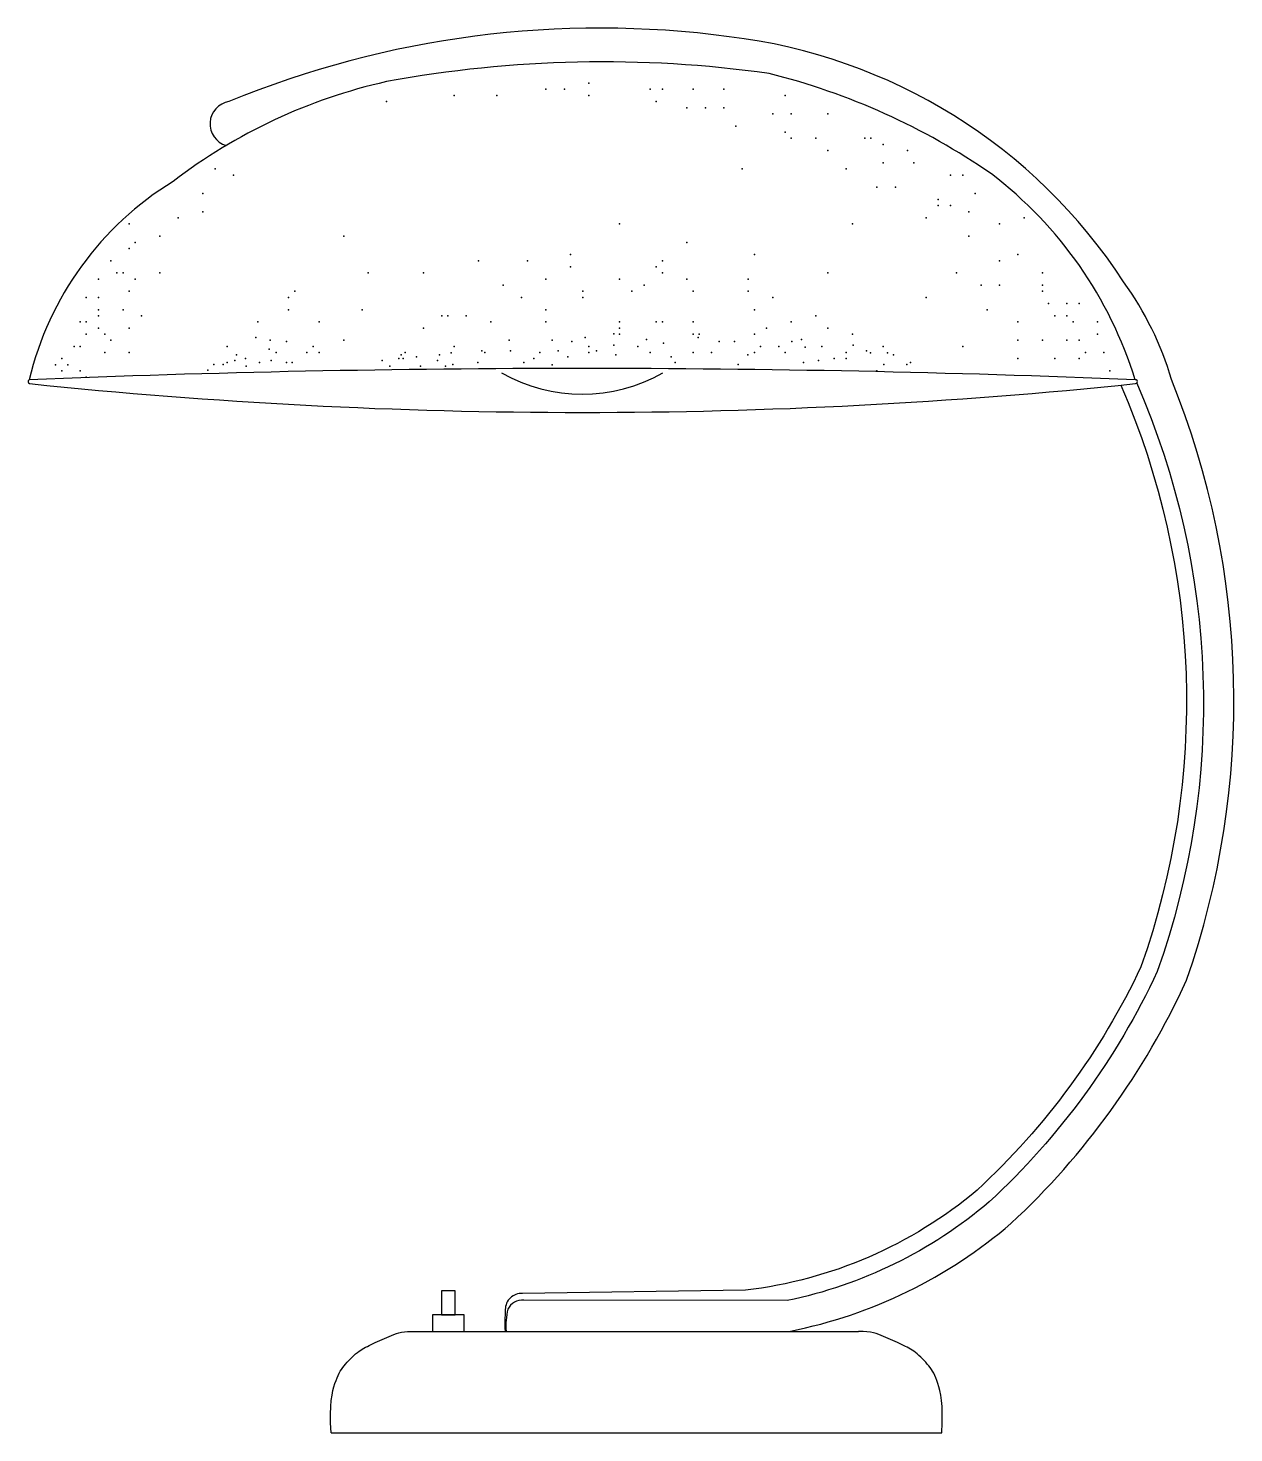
# Model space of a CAD drawing. Extents: x 1115 to 1635, y 386 to 992.
import ezdxf

# ---------------------------------------------------------------- set-up
doc = ezdxf.new("R2010")
doc.units = 0
doc.header["$MEASUREMENT"] = 0
doc.layers.add('7', color=7, linetype='CONTINUOUS')
doc.layers.add('BH', color=3, linetype='CONTINUOUS')

msp = doc.modelspace()

# ---------------------------------------------------------------- linework, layer by layer
at = {"layer": '7'}
for p, q in [((1280.2, 429.83), (1473.39, 429.83)), ((1245.89, 386.07), (1509.23, 386.07))]:
    msp.add_line(p, q, dxfattribs=at)
for points in [[(1443.96, 429.96, 0.128336), (1539.08, 476.41, 0.098535), (1614.8, 581.31, 0.181663), (1608.32, 840.35, 0.08441), (1587.67, 882.51, 0.221861), (1417.6, 988.28, 0.131725), (1201.85, 960.27)], [(1592.62, 840.3, 0.156427), (1530.61, 929.1, 0.090479), (1434.78, 972.37, 0.080996), (1269.78, 968.88, 0.109113), (1177.79, 925.84, 0.198894), (1115.69, 840.3)], [(1115.69, 840.3, 0.657967), (1115.92, 838.66, 0.052124), (1592.76, 838.66, 1.136174), (1592.62, 840.3)], [(1586.44, 837.99, -0.189488), (1595.14, 587.16, -0.096066), (1524.52, 490.84, -0.146476), (1424.66, 447.61), (1328.45, 446.18, 0.441806), (1321.03, 439.23, 0.025558), (1320.91, 429.96)], [(1593.31, 838.83, -0.190211), (1602.16, 585.07, -0.096996), (1529.72, 485.69, -0.125093), (1442.61, 443.13), (1329.05, 443.26, 0.340685), (1322.16, 439.41, 0.079302), (1321.36, 429.96)]]:
    msp.add_lwpolyline(points, format="xyb", dxfattribs=at)
for points in [[(1293.54, 436.97), (1299.39, 436.97), (1299.39, 447.37), (1293.54, 447.37)], [(1289.63, 429.83), (1303.29, 429.83), (1303.29, 436.97), (1289.63, 436.97)]]:
    msp.add_lwpolyline(points, close=True, dxfattribs=at)
for points in [[(1245.89, 386.07), (1245.68, 390.46), (1245.65, 394.21), (1245.76, 397.41), (1245.99, 400.12), (1246.31, 402.41), (1246.7, 404.35), (1247.13, 405.99), (1247.58, 407.42), (1248.03, 408.69), (1248.47, 409.82), (1248.91, 410.84), (1249.37, 411.78), (1249.85, 412.64), (1250.36, 413.45), (1250.9, 414.23), (1251.48, 415), (1252.12, 415.77), (1252.79, 416.55), (1253.5, 417.32), (1254.23, 418.07), (1254.98, 418.79), (1255.73, 419.49), (1256.49, 420.14), (1257.23, 420.73), (1257.95, 421.27), (1258.66, 421.76), (1259.37, 422.21), (1260.08, 422.63), (1260.81, 423.03), (1261.57, 423.41), (1262.36, 423.8), (1263.19, 424.2), (1264.06, 424.61), (1264.98, 425.04), (1265.94, 425.49), (1266.92, 425.94), (1267.93, 426.39), (1268.94, 426.84), (1269.97, 427.28), (1270.99, 427.72), (1272, 428.13), (1273.02, 428.52), (1274.06, 428.88), (1275.14, 429.2), (1276.28, 429.46), (1277.49, 429.66), (1278.79, 429.78), (1280.2, 429.83)], [(1509.23, 386.07), (1509.44, 390.46), (1509.47, 394.21), (1509.36, 397.41), (1509.13, 400.12), (1508.81, 402.41), (1508.42, 404.35), (1507.98, 405.99), (1507.54, 407.42), (1507.09, 408.69), (1506.65, 409.82), (1506.21, 410.84), (1505.75, 411.78), (1505.27, 412.64), (1504.76, 413.45), (1504.22, 414.23), (1503.64, 415), (1503, 415.77), (1502.33, 416.55), (1501.62, 417.32), (1500.89, 418.07), (1500.14, 418.79), (1499.38, 419.49), (1498.63, 420.14), (1497.89, 420.73), (1497.17, 421.27), (1496.46, 421.76), (1495.75, 422.21), (1495.04, 422.63), (1494.31, 423.03), (1493.55, 423.41), (1492.76, 423.8), (1491.93, 424.2), (1491.06, 424.61), (1490.14, 425.04), (1489.18, 425.49), (1488.2, 425.94), (1487.19, 426.39), (1486.17, 426.84), (1485.15, 427.28), (1484.13, 427.72), (1483.12, 428.13), (1482.08, 428.52), (1480.98, 428.88), (1479.78, 429.2), (1478.46, 429.46), (1476.98, 429.66), (1475.3, 429.78), (1473.39, 429.83)]]:
    msp.add_lwpolyline(points, dxfattribs=at)
for centre, radius, start, end in [((1203.4, 950.68), 9.72, 99.13962, 253.63205), ((1354.15, -4975.41), 5820.59, 87.651954, 92.348046), ((1354.21, 904.48), 70.39, 240.35261, 299.5935)]:
    msp.add_arc(centre, radius, start, end, dxfattribs=at)
at = {"layer": 'BH'}
for p in [(1338.57, 965.58), (1346.5, 965.58), (1357.07, 968.22), (1383.5, 965.58), (1388.79, 965.58), (1402, 965.58), (1415.22, 965.58), (1269.85, 960.3), (1298.92, 962.94), (1317.43, 962.94), (1357.07, 962.94), (1386.14, 960.3), (1399.36, 957.66), (1407.29, 957.66), (1415.22, 957.66), (1441.65, 962.94), (1436.36, 955.02), (1444.29, 955.02), (1460.15, 955.02), (1420.5, 949.74), (1441.65, 947.1), (1444.29, 944.46), (1454.86, 944.46), (1460.15, 939.18), (1476.01, 944.46), (1478.65, 944.46), (1483.94, 941.82), (1494.51, 939.18), (1483.94, 933.9), (1497.15, 933.9), (1195.85, 931.26), (1203.77, 928.62), (1423.15, 931.26), (1468.08, 931.26), (1513.01, 928.62), (1518.3, 928.62), (1481.29, 923.34), (1489.22, 923.34), (1190.56, 920.7), (1507.72, 918.06), (1507.72, 915.42), (1513.01, 915.42), (1523.58, 920.7), (1179.99, 910.14), (1190.56, 912.78), (1502.44, 910.14), (1520.94, 912.78), (1544.73, 910.14), (1158.84, 907.5), (1370.29, 907.5), (1470.72, 907.5), (1534.15, 907.5), (1158.84, 896.93), (1161.49, 899.57), (1172.06, 902.22), (1251.35, 902.22), (1399.36, 899.57), (1520.94, 902.22), (1150.91, 891.65), (1309.5, 891.65), (1330.64, 891.65), (1349.14, 894.29), (1388.79, 891.65), (1428.43, 894.29), (1534.15, 891.65), (1542.08, 894.29), (1153.56, 886.37), (1156.2, 886.37), (1172.06, 886.37), (1261.92, 886.37), (1285.71, 886.37), (1349.14, 889.01), (1386.14, 889.01), (1388.79, 886.37), (1460.15, 886.37), (1515.65, 886.37), (1552.66, 886.37), (1145.63, 883.73), (1161.49, 883.73), (1320.07, 881.09), (1338.57, 883.73), (1370.29, 883.73), (1380.86, 881.09), (1399.36, 883.73), (1425.79, 883.73), (1526.23, 881.09), (1534.15, 881.09), (1552.66, 881.09), (1140.34, 875.81), (1145.63, 875.81), (1145.63, 875.81), (1158.84, 878.45), (1227.56, 875.81), (1230.2, 878.45), (1328, 875.81), (1354.43, 878.45), (1354.43, 875.81), (1375.57, 878.45), (1402, 878.45), (1425.79, 878.45), (1436.36, 875.81), (1502.44, 875.81), (1552.66, 878.45), (1555.3, 873.17), (1563.23, 873.17), (1568.51, 873.17), (1145.63, 870.53), (1145.63, 867.89), (1156.2, 870.53), (1164.13, 867.89), (1227.56, 870.53), (1259.28, 870.53), (1293.64, 867.89), (1296.28, 867.89), (1304.21, 867.89), (1338.57, 870.53), (1428.43, 870.53), (1454.86, 867.89), (1528.87, 870.53), (1557.94, 867.89), (1563.23, 867.89), (1137.7, 865.25), (1140.34, 865.25), (1145.63, 862.61), (1158.84, 862.61), (1214.35, 865.25), (1240.78, 865.25), (1285.71, 862.61), (1314.78, 865.25), (1338.57, 865.25), (1370.29, 865.25), (1370.29, 862.61), (1386.14, 865.25), (1388.79, 865.25), (1402, 865.25), (1433.72, 862.61), (1444.29, 865.25), (1460.15, 862.61), (1542.08, 865.25), (1565.87, 865.25), (1576.44, 865.25), (1135.06, 854.69), (1137.7, 854.69), (1140.34, 859.97), (1140.34, 859.97), (1148.27, 859.97), (1150.91, 857.33), (1201.13, 854.69), (1213.43, 858.5), (1219.63, 857.33), (1226.64, 856.85), (1238.13, 854.69), (1251.35, 857.33), (1298.92, 854.69), (1322.71, 857.33), (1341.21, 857.33), (1349.65, 856.85), (1355.43, 858.5), (1357.07, 854.69), (1367.82, 860.15), (1367.82, 855.2), (1370.29, 859.97), (1378.22, 854.69), (1381.85, 857.67), (1389.28, 856.02), (1402, 859.97), (1404.14, 858.5), (1404.65, 859.97), (1413.22, 856.85), (1419.83, 856.85), (1428.43, 859.97), (1431.08, 854.69), (1439.01, 854.69), (1444.59, 856.85), (1448.72, 857.67), (1450.37, 854.37), (1457.51, 854.69), (1470.72, 859.97), (1471.01, 855.2), (1483.94, 854.69), (1518.3, 854.69), (1542.08, 857.33), (1552.66, 857.33), (1563.23, 857.33), (1568.51, 857.33), (1576.44, 859.97), (1129.77, 849.41), (1148.27, 852.05), (1148.27, 852.05), (1158.84, 852.05), (1204.35, 848.6), (1205.18, 851.08), (1209.06, 849.41), (1219.21, 853.55), (1220.04, 848.6), (1222.28, 852.05), (1235.49, 852.05), (1240.78, 852.05), (1267.92, 848.6), (1275.14, 849.41), (1276.18, 851.08), (1277, 849.43), (1277.78, 852.05), (1282.78, 850.25), (1291.86, 848.6), (1292.69, 851.08), (1297.64, 851.9), (1310.85, 852.73), (1312.14, 852.05), (1323.23, 852.73), (1333.28, 849.41), (1335.93, 852.05), (1343.87, 852.73), (1348, 850.25), (1357.07, 852.05), (1360.39, 852.73), (1368.64, 851.08), (1383.5, 852.05), (1392.58, 850.25), (1402, 852.05), (1409.93, 852.05), (1425.61, 851.08), (1428.43, 852.05), (1428.43, 852.05), (1441.65, 852.05), (1456.15, 848.6), (1462.79, 849.41), (1468.08, 852.05), (1468.08, 849.41), (1476.79, 852.73), (1478.44, 851.9), (1485.87, 851.9), (1488.35, 851.08), (1542.08, 849.41), (1557.94, 849.41), (1568.51, 849.41), (1571.16, 852.05), (1579.09, 852.05), (1127.13, 846.77), (1129.77, 844.13), (1132.41, 846.77), (1137.7, 844.13), (1192.8, 844.48), (1195.27, 846.95), (1199.4, 846.95), (1201.05, 847.78), (1209.31, 846.13), (1215.09, 847.78), (1226.64, 847.78), (1229.12, 847.78), (1271.22, 846.13), (1284.43, 846.13), (1295.17, 846.13), (1298.47, 846.95), (1309.2, 847.78), (1329.01, 847.78), (1341.21, 846.77), (1394.23, 847.78), (1421.48, 846.95), (1449.55, 847.78), (1481.29, 844.13), (1484.22, 846.95), (1494.13, 846.95), (1495.78, 847.78), (1581.73, 844.13), (1140.34, 841.49)]:
    msp.add_point(p, dxfattribs=at)

doc.saveas('drawing.dxf')
